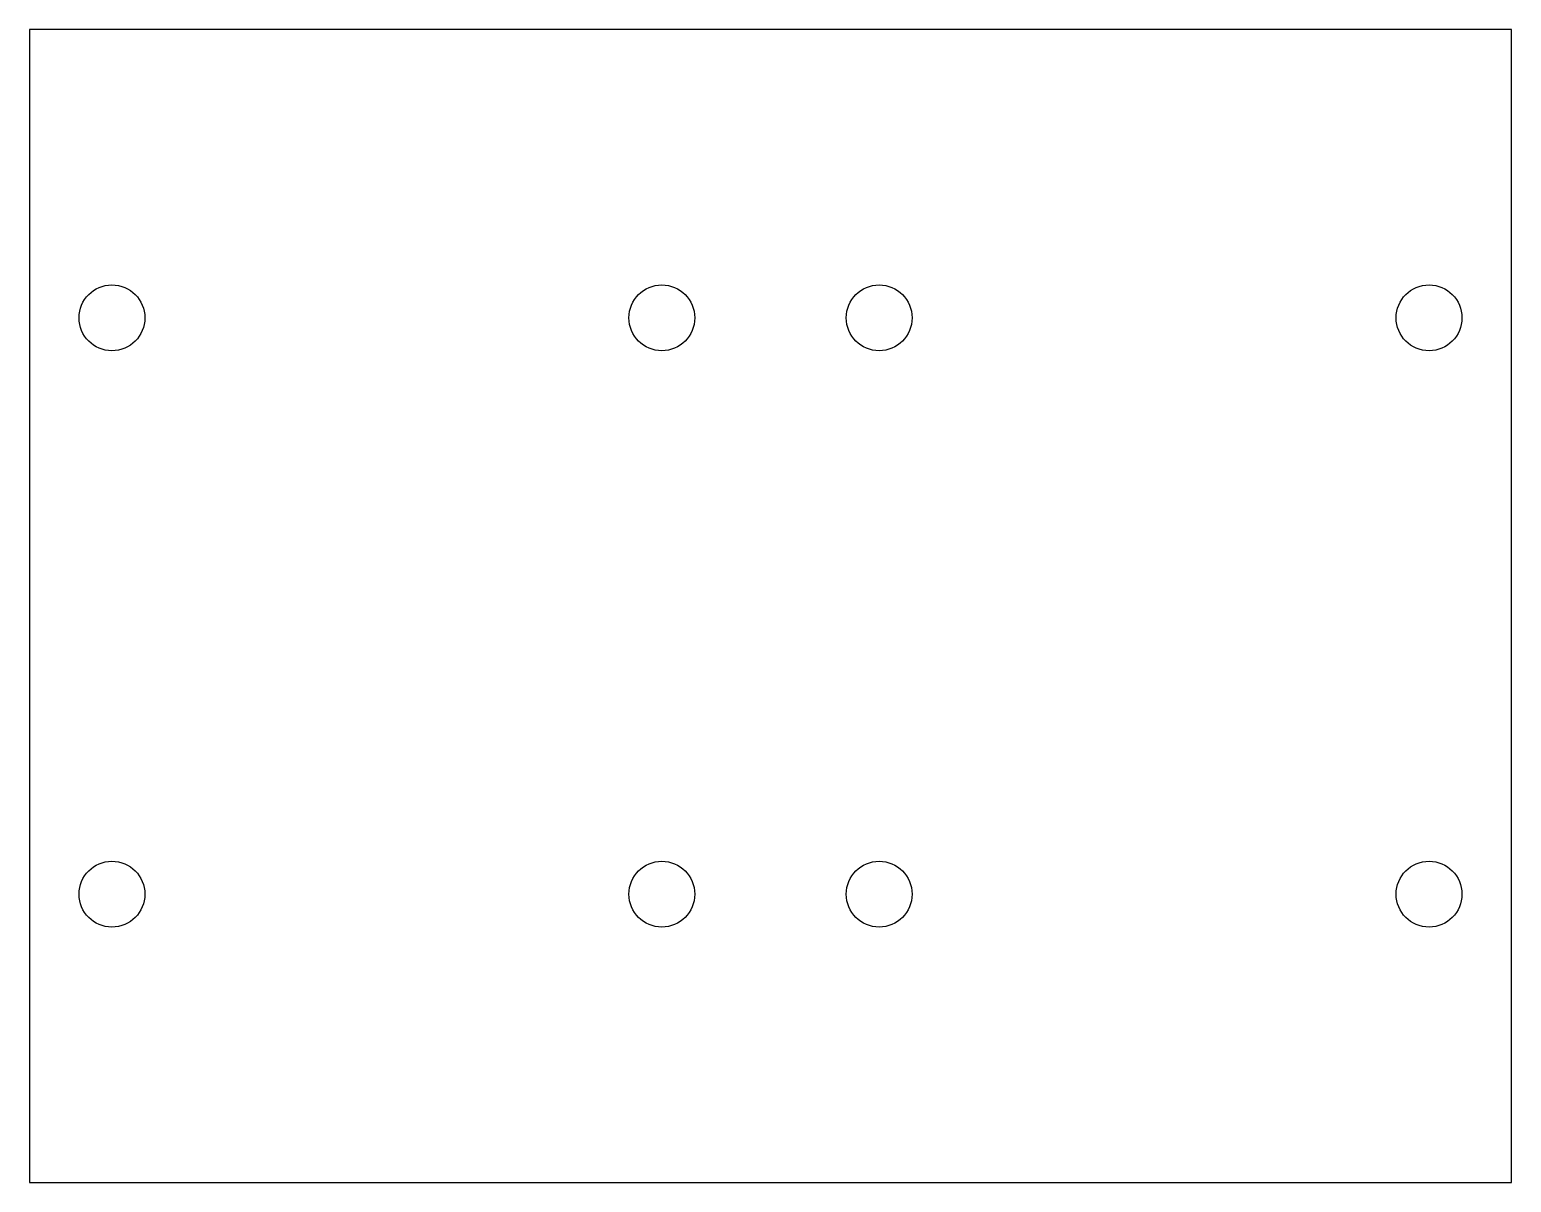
# Model space of a CAD drawing. Header units: millimetres. Extents: x 0 to 90, y -70 to 0.
import ezdxf

# ---------------------------------------------------------------- set-up
doc = ezdxf.new("R2010")
doc.units = ezdxf.units.MM

msp = doc.modelspace()

# ---------------------------------------------------------------- linework, layer by layer
at = {"color": 7, "linetype": 'Continuous', "lineweight": 25}
for p, q in [((0, 0), (0, -70)), ((90, 0), (0, 0)), ((90, -70), (90, 0)), ((0, -70), (90, -70))]:
    msp.add_line(p, q, dxfattribs=at)
for centre in [(5, -17.5), (38.4, -17.5), (51.6, -17.5), (85, -17.5), (5, -52.5), (38.4, -52.5), (51.6, -52.5), (85, -52.5)]:
    msp.add_circle(centre, 2, dxfattribs=at)

doc.saveas('drawing.dxf')
